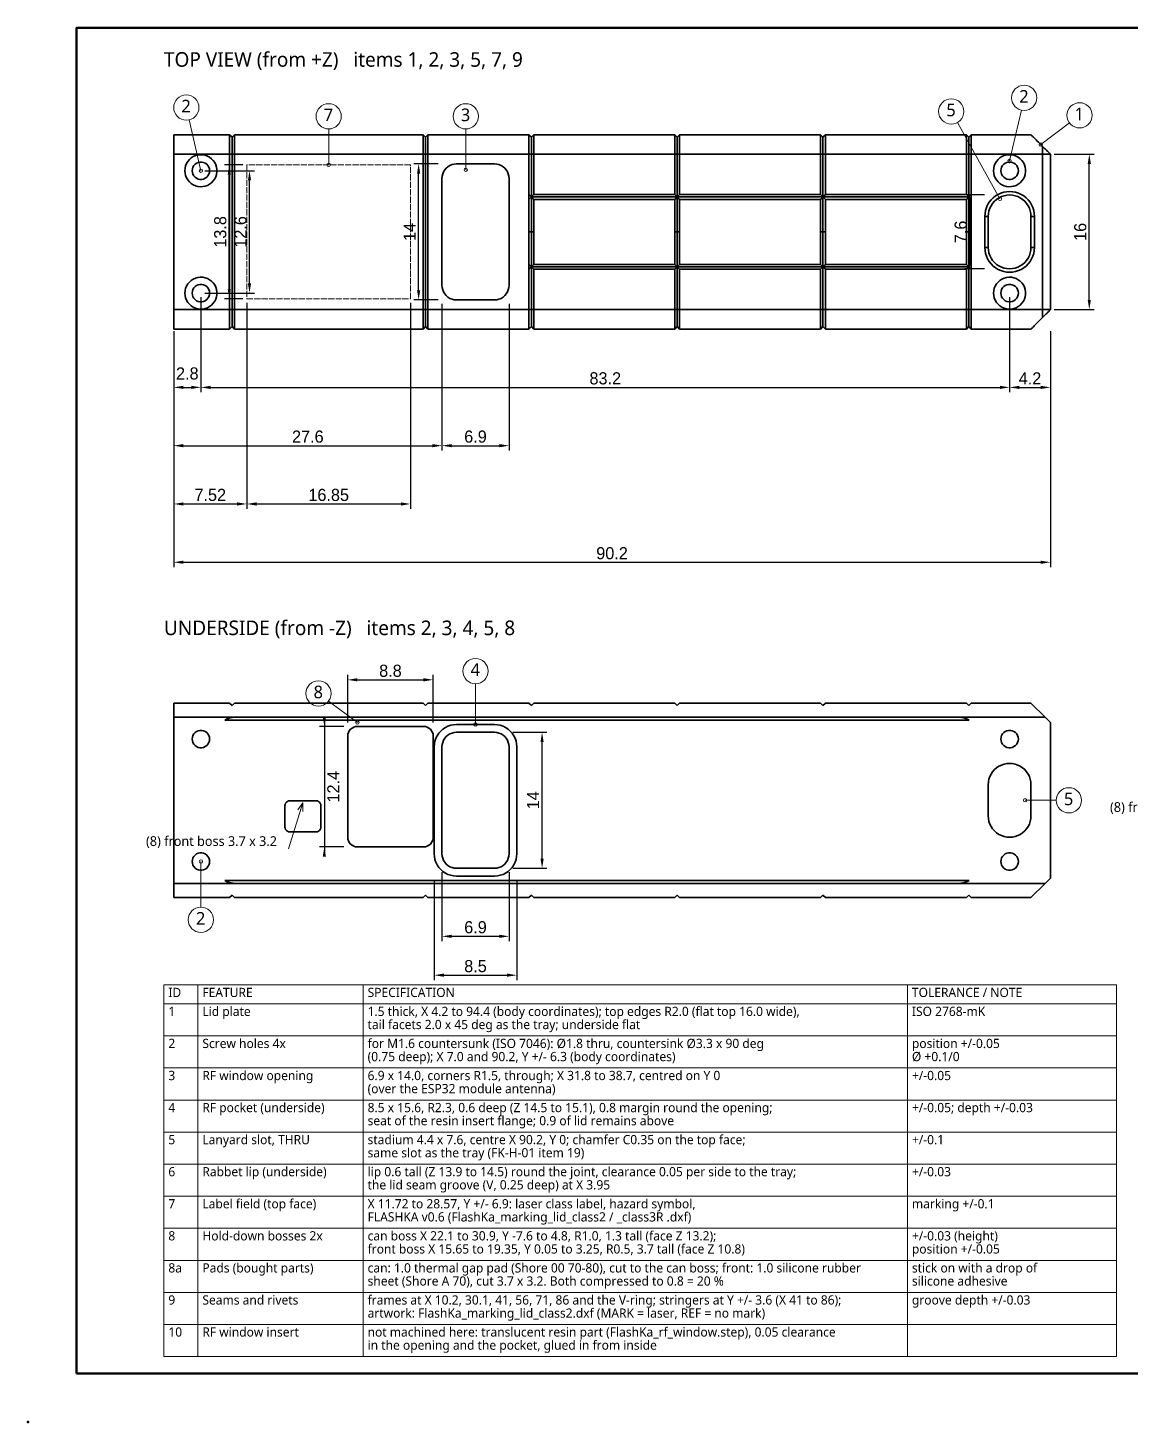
# Model space of a CAD drawing. Header units: millimetres. Extents: x 0 to 420, y 0 to 297.
# Drawn here: x 0 to 227, y 0 to 287 of the extents above; entities that cross this region are included whole.
import ezdxf

# ---------------------------------------------------------------- set-up
doc = ezdxf.new("R2010")
doc.units = ezdxf.units.MM
doc.linetypes.add('DASHED', pattern=[1.524, 1.27, -0.254])
for name, color, linetype, lineweight in [('BORDER', 7, 'Continuous', 50), ('DIM', 5, 'Continuous', 13), ('PHANTOM', 1, 'DASHED', 18), ('TABLE', 7, 'Continuous', 18), ('TEXT', 7, 'Continuous', 18), ('VISIBLE', 7, 'Continuous', 35)]:
    doc.layers.add(name, color=color, linetype=linetype, lineweight=lineweight)
doc.styles.add('OpenSans', font='OpenSans-Regular.ttf')
doc.dimstyles.new('FK', dxfattribs={"dimtxt": 2.5, "dimasz": 2, "dimexe": 1, "dimexo": 0.8, "dimgap": 0.6, "dimtad": 1, "dimdec": 3, "dimlfac": 0.5, "dimdsep": 46, "dimcen": 2.5, "dimclrd": 5, "dimclre": 5, "dimclrt": 7, "dimazin": 3, "dimtfac": 1, "dimtmove": 0, "dimatfit": 3})

msp = doc.modelspace()

# ---------------------------------------------------------------- linework, layer by layer
at = {"layer": 'BORDER'}
msp.add_lwpolyline([(10, 10), (410, 10), (410, 287), (10, 287)], close=True, dxfattribs=at)
msp.add_point((0, 0), dxfattribs=at)
at = {"layer": 'DIM'}
for p, q in [((202, 259.6), (204.4154, 270.0666)), ((35.6, 257.6), (33.1846, 268.0666)), ((200, 251.8), (191.2627, 267.5272)), ((208.4, 263), (214.32, 267.44)), ((61.89, 258.8), (61.89, 266.2)), ((90.1, 257.8), (90.1, 266.2)), ((92.1, 143.6), (92.1, 152)), ((67.8, 144), (61.88, 148.44)), ((56.6, 127.5), (53.6, 118)), ((56.6, 127.5), (55.5749, 126.0204)), ((56.6, 127.5), (56.5894, 125.7)), ((205.2, 128), (211.6, 128)), ((35.6, 115.4), (35.6, 106))]:
    msp.add_line(p, q, dxfattribs=at)
for centre, radius in [((32.6, 270.6), 2.6), ((205, 272.6), 2.6), ((61.89, 268.8), 2.6), ((90.1, 268.8), 2.6), ((190, 269.8), 2.6), ((216.4, 269), 2.6), ((208.4, 263), 0.35), ((61.89, 258.8), 0.35), ((202, 259.6), 0.35), ((35.6, 257.6), 0.35), ((90.1, 257.8), 0.35), ((200, 251.8), 0.35), ((92.1, 154.6), 2.6), ((59.8, 150), 2.6), ((67.8, 144), 0.35), ((92.1, 143.6), 0.35), ((214.2, 128), 2.6), ((205.2, 128), 0.35), ((35.6, 115.4), 0.35), ((35.6, 103.4), 2.6)]:
    msp.add_circle(centre, radius, dxfattribs=at)
at = {"layer": 'PHANTOM'}
msp.add_lwpolyline([(45.04, 231.2), (78.74, 231.2), (78.74, 258.8), (45.04, 258.8)], close=True, dxfattribs=at)
at = {"layer": 'TABLE'}
for p, q in [((28, 90), (224, 90)), ((28, 90), (28, 13.5)), ((35, 90), (35, 13.5)), ((69, 90), (69, 13.5)), ((181, 90), (181, 13.5)), ((224, 90), (224, 13.5)), ((28, 86.1), (224, 86.1)), ((28, 79.5), (224, 79.5)), ((28, 72.9), (224, 72.9)), ((28, 66.3), (224, 66.3)), ((28, 59.7), (224, 59.7)), ((28, 53.1), (224, 53.1)), ((28, 46.5), (224, 46.5)), ((28, 39.9), (224, 39.9)), ((28, 33.3), (224, 33.3)), ((28, 26.7), (224, 26.7)), ((28, 20.1), (224, 20.1)), ((28, 13.5), (224, 13.5))]:
    msp.add_line(p, q, dxfattribs=at)
at = {"layer": 'VISIBLE'}
for points in [[(30, 265), (30, 264.9748), (30, 264.8997), (30, 264.7755), (30, 264.6039), (30, 264.3869), (30, 264.1273), (30, 263.8284), (30, 263.494), (30, 263.1281), (30, 262.7355), (30, 262.3211), (30, 261.8901), (30, 261.4479), (30, 261)], [(30, 265), (41.5, 265)], [(41.5, 265), (41.5, 264.9748), (41.5, 264.8997), (41.5, 264.7755), (41.5, 264.6039), (41.5, 264.3869), (41.5, 264.1273), (41.5, 263.8284), (41.5, 263.494), (41.5, 263.1281), (41.5, 262.7355), (41.5, 262.3211), (41.5, 261.8901), (41.5, 261.4479), (41.5, 261)], [(41.5, 265), (42, 264.5)], [(42, 264.5), (42.5, 265)], [(42, 261), (42, 261.3919), (42, 261.7788), (42, 262.156), (42, 262.5186), (42, 262.8621), (42, 263.1822), (42, 263.4749), (42, 263.7364), (42, 263.9635), (42, 264.1534), (42, 264.3036), (42, 264.4122), (42, 264.478), (42, 264.5)], [(42.5, 265), (81.3, 265)], [(42.5, 265), (42.5, 264.9748), (42.5, 264.8997), (42.5, 264.7755), (42.5, 264.6039), (42.5, 264.3869), (42.5, 264.1273), (42.5, 263.8284), (42.5, 263.494), (42.5, 263.1281), (42.5, 262.7355), (42.5, 262.3211), (42.5, 261.8901), (42.5, 261.4479), (42.5, 261)], [(81.3, 265), (81.8, 264.5)], [(81.3, 265), (81.3, 264.9748), (81.3, 264.8997), (81.3, 264.7755), (81.3, 264.6039), (81.3, 264.3869), (81.3, 264.1273), (81.3, 263.8284), (81.3, 263.494), (81.3, 263.1281), (81.3, 262.7355), (81.3, 262.3211), (81.3, 261.8901), (81.3, 261.4479), (81.3, 261)], [(81.8, 264.5), (82.3, 265)], [(81.8, 261), (81.8, 261.3919), (81.8, 261.7788), (81.8, 262.156), (81.8, 262.5186), (81.8, 262.8621), (81.8, 263.1822), (81.8, 263.4749), (81.8, 263.7364), (81.8, 263.9635), (81.8, 264.1534), (81.8, 264.3036), (81.8, 264.4122), (81.8, 264.478), (81.8, 264.5)], [(82.3, 265), (103.1, 265)], [(82.3, 265), (82.3, 264.9748), (82.3, 264.8997), (82.3, 264.7755), (82.3, 264.6039), (82.3, 264.3869), (82.3, 264.1273), (82.3, 263.8284), (82.3, 263.494), (82.3, 263.1281), (82.3, 262.7355), (82.3, 262.3211), (82.3, 261.8901), (82.3, 261.4479), (82.3, 261)], [(103.1, 265), (103.6, 264.5)], [(103.1, 265), (103.1, 264.9748), (103.1, 264.8997), (103.1, 264.7755), (103.1, 264.6039), (103.1, 264.3869), (103.1, 264.1273), (103.1, 263.8284), (103.1, 263.494), (103.1, 263.1281), (103.1, 262.7355), (103.1, 262.3211), (103.1, 261.8901), (103.1, 261.4479), (103.1, 261)], [(103.6, 264.5), (104.1, 265)], [(103.6, 261), (103.6, 261.3919), (103.6, 261.7788), (103.6, 262.156), (103.6, 262.5186), (103.6, 262.8621), (103.6, 263.1822), (103.6, 263.4749), (103.6, 263.7364), (103.6, 263.9635), (103.6, 264.1534), (103.6, 264.3036), (103.6, 264.4122), (103.6, 264.478), (103.6, 264.5)], [(104.1, 265), (133.1, 265)], [(104.1, 265), (104.1, 264.9748), (104.1, 264.8997), (104.1, 264.7755), (104.1, 264.6039), (104.1, 264.3869), (104.1, 264.1273), (104.1, 263.8284), (104.1, 263.494), (104.1, 263.1281), (104.1, 262.7355), (104.1, 262.3211), (104.1, 261.8901), (104.1, 261.4479), (104.1, 261)], [(133.1, 265), (133.6, 264.5)], [(133.1, 265), (133.1, 264.9748), (133.1, 264.8997), (133.1, 264.7755), (133.1, 264.6039), (133.1, 264.3869), (133.1, 264.1273), (133.1, 263.8284), (133.1, 263.494), (133.1, 263.1281), (133.1, 262.7355), (133.1, 262.3211), (133.1, 261.8901), (133.1, 261.4479), (133.1, 261)], [(133.6, 264.5), (134.1, 265)], [(133.6, 261), (133.6, 261.3919), (133.6, 261.7788), (133.6, 262.156), (133.6, 262.5186), (133.6, 262.8621), (133.6, 263.1822), (133.6, 263.4749), (133.6, 263.7364), (133.6, 263.9635), (133.6, 264.1534), (133.6, 264.3036), (133.6, 264.4122), (133.6, 264.478), (133.6, 264.5)], [(134.1, 265), (163.1, 265)], [(134.1, 265), (134.1, 264.9748), (134.1, 264.8997), (134.1, 264.7755), (134.1, 264.6039), (134.1, 264.3869), (134.1, 264.1273), (134.1, 263.8284), (134.1, 263.494), (134.1, 263.1281), (134.1, 262.7355), (134.1, 262.3211), (134.1, 261.8901), (134.1, 261.4479), (134.1, 261)], [(163.1, 265), (163.6, 264.5)], [(163.1, 265), (163.1, 264.9748), (163.1, 264.8997), (163.1, 264.7755), (163.1, 264.6039), (163.1, 264.3869), (163.1, 264.1273), (163.1, 263.8284), (163.1, 263.494), (163.1, 263.1281), (163.1, 262.7355), (163.1, 262.3211), (163.1, 261.8901), (163.1, 261.4479), (163.1, 261)], [(163.6, 264.5), (164.1, 265)], [(163.6, 261), (163.6, 261.3919), (163.6, 261.7788), (163.6, 262.156), (163.6, 262.5186), (163.6, 262.8621), (163.6, 263.1822), (163.6, 263.4749), (163.6, 263.7364), (163.6, 263.9635), (163.6, 264.1534), (163.6, 264.3036), (163.6, 264.4122), (163.6, 264.478), (163.6, 264.5)], [(164.1, 265), (193.1, 265)], [(164.1, 265), (164.1, 264.9748), (164.1, 264.8997), (164.1, 264.7755), (164.1, 264.6039), (164.1, 264.3869), (164.1, 264.1273), (164.1, 263.8284), (164.1, 263.494), (164.1, 263.1281), (164.1, 262.7355), (164.1, 262.3211), (164.1, 261.8901), (164.1, 261.4479), (164.1, 261)], [(193.1, 265), (193.6, 264.5)], [(193.1, 265), (193.1, 264.9748), (193.1, 264.8997), (193.1, 264.7755), (193.1, 264.6039), (193.1, 264.3869), (193.1, 264.1273), (193.1, 263.8284), (193.1, 263.494), (193.1, 263.1281), (193.1, 262.7355), (193.1, 262.3211), (193.1, 261.8901), (193.1, 261.4479), (193.1, 261)], [(193.6, 264.5), (194.1, 265)], [(193.6, 261), (193.6, 261.3919), (193.6, 261.7788), (193.6, 262.156), (193.6, 262.5186), (193.6, 262.8621), (193.6, 263.1822), (193.6, 263.4749), (193.6, 263.7364), (193.6, 263.9635), (193.6, 264.1534), (193.6, 264.3036), (193.6, 264.4122), (193.6, 264.478), (193.6, 264.5)], [(194.1, 265), (206.4, 265)], [(194.1, 265), (194.1, 264.9748), (194.1, 264.8997), (194.1, 264.7755), (194.1, 264.6039), (194.1, 264.3869), (194.1, 264.1273), (194.1, 263.8284), (194.1, 263.494), (194.1, 263.1281), (194.1, 262.7355), (194.1, 262.3211), (194.1, 261.8901), (194.1, 261.4479), (194.1, 261)], [(208.8, 262.6), (208.5023, 262.8977), (208.2175, 263.1825), (207.9477, 263.4523), (207.6948, 263.7052), (207.4603, 263.9397), (207.246, 264.154), (207.0534, 264.3466), (206.8836, 264.5164), (206.738, 264.662), (206.6174, 264.7826), (206.5228, 264.8772), (206.4547, 264.9453), (206.4137, 264.9863), (206.4, 265)], [(208.8, 262.6), (208.9364, 262.4636), (209.0695, 262.3305), (209.1991, 262.2009), (209.3253, 262.0747), (209.4481, 261.9519), (209.5675, 261.8325), (209.6835, 261.7165), (209.7961, 261.6039), (209.9052, 261.4948), (210.011, 261.389), (210.1134, 261.2866), (210.2123, 261.1877), (210.3079, 261.0921), (210.4, 261)], [(208.8, 262.6), (208.8, 262.4916), (208.8, 262.3818), (208.8, 262.2709), (208.8, 262.1589), (208.8, 262.0459), (208.8, 261.932), (208.8, 261.8172), (208.8, 261.7018), (208.8, 261.5858), (208.8, 261.4692), (208.8, 261.3523), (208.8, 261.235), (208.8, 261.1176), (208.8, 261)], [(30, 261), (30, 229)], [(30, 261), (41.5, 261)], [(32.3, 257.6), (32.3387, 258.1037), (32.4538, 258.5957), (32.6427, 259.0643), (32.9008, 259.4986), (33.2223, 259.8883), (33.5995, 260.2245), (34.0235, 260.4991), (34.4845, 260.7058), (34.9717, 260.8396), (35.4736, 260.8976), (35.9785, 260.8782), (36.4744, 260.782), (36.9499, 260.6113), (37.3938, 260.3699), (37.7956, 260.0636), (38.1459, 259.6996), (38.4366, 259.2864), (38.6608, 258.8336), (38.8132, 258.3519), (38.8903, 257.8526), (38.8903, 257.3474), (38.8132, 256.8481), (38.6608, 256.3664), (38.4366, 255.9136), (38.1459, 255.5004), (37.7956, 255.1364), (37.3938, 254.8301), (36.9499, 254.5887), (36.4744, 254.418), (35.9785, 254.3218), (35.4736, 254.3024), (34.9717, 254.3604), (34.4845, 254.4942), (34.0235, 254.7009), (33.5995, 254.9755), (33.2223, 255.3117), (32.9008, 255.7014), (32.6427, 256.1357), (32.4538, 256.6043), (32.3387, 257.0963), (32.3, 257.6)], [(33.8, 257.6), (33.8393, 257.9742), (33.9556, 258.3321), (34.1438, 258.658), (34.3956, 258.9377), (34.7, 259.1588), (35.0438, 259.3119), (35.4118, 259.3901), (35.7882, 259.3901), (36.1562, 259.3119), (36.5, 259.1588), (36.8044, 258.9377), (37.0562, 258.658), (37.2444, 258.3321), (37.3607, 257.9742), (37.4, 257.6), (37.3607, 257.2258), (37.2444, 256.8679), (37.0562, 256.542), (36.8044, 256.2623), (36.5, 256.0412), (36.1562, 255.8881), (35.7882, 255.8099), (35.4118, 255.8099), (35.0438, 255.8881), (34.7, 256.0412), (34.3956, 256.2623), (34.1438, 256.542), (33.9556, 256.8679), (33.8393, 257.2258), (33.8, 257.6)], [(41.5, 261), (41.5, 245)], [(41.5, 261), (42, 261)], [(42, 245), (42, 261)], [(42, 261), (42.5, 261)], [(42.5, 245), (42.5, 261)], [(42.5, 261), (81.3, 261)], [(81.3, 261), (81.3, 245)], [(81.3, 261), (81.8, 261)], [(81.8, 245), (81.8, 261)], [(81.8, 261), (82.3, 261)], [(82.3, 245), (82.3, 261)], [(82.3, 261), (103.1, 261)], [(88.2, 259), (87.7307, 258.9631), (87.2729, 258.8532), (86.838, 258.673), (86.4366, 258.4271), (86.0787, 258.1213), (85.7729, 257.7634), (85.527, 257.362), (85.3468, 256.9271), (85.2369, 256.4693), (85.2, 256)], [(88.2, 259), (96, 259)], [(99, 256), (98.9631, 256.4693), (98.8532, 256.9271), (98.673, 257.362), (98.4271, 257.7634), (98.1213, 258.1213), (97.7634, 258.4271), (97.362, 258.673), (96.9271, 258.8532), (96.4693, 258.9631), (96, 259)], [(103.1, 261), (103.1, 252.7)], [(103.1, 261), (103.6, 261)], [(103.6, 252.2), (103.6, 261)], [(103.6, 261), (104.1, 261)], [(104.1, 252.7), (104.1, 261)], [(104.1, 261), (133.1, 261)], [(133.1, 261), (133.1, 252.7)], [(133.1, 261), (133.6, 261)], [(133.6, 252.2), (133.6, 261)], [(133.6, 261), (134.1, 261)], [(134.1, 252.7), (134.1, 261)], [(134.1, 261), (163.1, 261)], [(163.1, 261), (163.1, 252.7)], [(163.1, 261), (163.6, 261)], [(163.6, 252.2), (163.6, 261)], [(163.6, 261), (164.1, 261)], [(164.1, 252.7), (164.1, 261)], [(164.1, 261), (193.1, 261)], [(193.1, 261), (193.1, 252.7)], [(193.1, 261), (193.6, 261)], [(193.6, 252.2), (193.6, 261)], [(193.6, 261), (194.1, 261)], [(194.1, 252.7), (194.1, 261)], [(194.1, 261), (208.8, 261)], [(198.7, 257.6), (198.7387, 258.1037), (198.8538, 258.5957), (199.0427, 259.0643), (199.3008, 259.4986), (199.6223, 259.8883), (199.9995, 260.2245), (200.4235, 260.4991), (200.8845, 260.7058), (201.3717, 260.8396), (201.8736, 260.8976), (202.3785, 260.8782), (202.8744, 260.782), (203.3499, 260.6113), (203.7938, 260.3699), (204.1956, 260.0636), (204.5459, 259.6996), (204.8366, 259.2864), (205.0608, 258.8336), (205.2132, 258.3519), (205.2903, 257.8526), (205.2903, 257.3474), (205.2132, 256.8481), (205.0608, 256.3664), (204.8366, 255.9136), (204.5459, 255.5004), (204.1956, 255.1364), (203.7938, 254.8301), (203.3499, 254.5887), (202.8744, 254.418), (202.3785, 254.3218), (201.8736, 254.3024), (201.3717, 254.3604), (200.8845, 254.4942), (200.4235, 254.7009), (199.9995, 254.9755), (199.6223, 255.3117), (199.3008, 255.7014), (199.0427, 256.1357), (198.8538, 256.6043), (198.7387, 257.0963), (198.7, 257.6)], [(200.2, 257.6), (200.2393, 257.9742), (200.3556, 258.3321), (200.5438, 258.658), (200.7956, 258.9377), (201.1, 259.1588), (201.4438, 259.3119), (201.8118, 259.3901), (202.1882, 259.3901), (202.5562, 259.3119), (202.9, 259.1588), (203.2044, 258.9377), (203.4562, 258.658), (203.6444, 258.3321), (203.7607, 257.9742), (203.8, 257.6), (203.7607, 257.2258), (203.6444, 256.8679), (203.4562, 256.542), (203.2044, 256.2623), (202.9, 256.0412), (202.5562, 255.8881), (202.1882, 255.8099), (201.8118, 255.8099), (201.4438, 255.8881), (201.1, 256.0412), (200.7956, 256.2623), (200.5438, 256.542), (200.3556, 256.8679), (200.2393, 257.2258), (200.2, 257.6)], [(208.8, 261), (208.8, 229)], [(208.8, 261), (210.4, 261)], [(210.4, 261), (210.4, 229)], [(85.2, 256), (85.2, 234)], [(99, 256), (99, 234)], [(103.1, 252.7), (103.1, 251.7)], [(103.1, 252.7), (103.6, 252.2)], [(104.1, 252.7), (103.6, 252.2)], [(104.1, 252.7), (133.1, 252.7)], [(133.6, 252.2), (133.1, 252.7)], [(134.1, 252.7), (133.6, 252.2)], [(134.1, 252.7), (163.1, 252.7)], [(163.6, 252.2), (163.1, 252.7)], [(164.1, 252.7), (163.6, 252.2)], [(164.1, 252.7), (193.1, 252.7)], [(193.6, 252.2), (193.1, 252.7)], [(194.1, 252.7), (193.6, 252.2)], [(194.1, 252.7), (194.1, 251.7)], [(207.1, 248.2), (207.0628, 248.8147), (206.9518, 249.4205), (206.7686, 250.0085), (206.5158, 250.5701), (206.1972, 251.0971), (205.8174, 251.5819), (205.3819, 252.0174), (204.8971, 252.3972), (204.3701, 252.7158), (203.8085, 252.9686), (203.2205, 253.1518), (202.6147, 253.2628), (202, 253.3), (201.3853, 253.2628), (200.7795, 253.1518), (200.1915, 252.9686), (199.6299, 252.7158), (199.1029, 252.3972), (198.6181, 252.0174), (198.1826, 251.5819), (197.8028, 251.0971), (197.4842, 250.5701), (197.2314, 250.0085), (197.0482, 249.4205), (196.9372, 248.8147), (196.9, 248.2)], [(197.6, 248.2), (197.6376, 248.7743), (197.7499, 249.3388), (197.9349, 249.8838), (198.1895, 250.4), (198.5092, 250.8786), (198.8887, 251.3113), (199.3214, 251.6908), (199.8, 252.0105), (200.3162, 252.2651), (200.8612, 252.4501), (201.4257, 252.5624), (202, 252.6), (202.5743, 252.5624), (203.1388, 252.4501), (203.6838, 252.2651), (204.2, 252.0105), (204.6786, 251.6908), (205.1113, 251.3113), (205.4908, 250.8786), (205.8105, 250.4), (206.0651, 249.8838), (206.2501, 249.3388), (206.3624, 248.7743), (206.4, 248.2)], [(103.1, 251.7), (103.6, 252.2)], [(103.1, 251.7), (103.1, 245)], [(103.6, 245), (103.6, 252.2)], [(103.6, 252.2), (133.6, 252.2)], [(104.1, 251.7), (103.6, 252.2)], [(104.1, 245), (104.1, 251.7)], [(104.1, 251.7), (133.1, 251.7)], [(133.6, 252.2), (133.1, 251.7)], [(133.1, 251.7), (133.1, 245)], [(133.6, 252.2), (163.6, 252.2)], [(134.1, 251.7), (133.6, 252.2)], [(133.6, 245), (133.6, 252.2)], [(134.1, 251.7), (163.1, 251.7)], [(134.1, 245), (134.1, 251.7)], [(163.6, 252.2), (163.1, 251.7)], [(163.1, 251.7), (163.1, 245)], [(163.6, 252.2), (193.6, 252.2)], [(164.1, 251.7), (163.6, 252.2)], [(163.6, 245), (163.6, 252.2)], [(164.1, 251.7), (193.1, 251.7)], [(164.1, 245), (164.1, 251.7)], [(193.6, 252.2), (193.1, 251.7)], [(193.1, 251.7), (193.1, 245)], [(194.1, 251.7), (193.6, 252.2)], [(193.6, 245), (193.6, 252.2)], [(194.1, 245), (194.1, 251.7)], [(196.9, 248.2), (196.9, 241.8)], [(197.6, 248.2), (196.9, 248.2)], [(197.6, 241.8), (197.6, 248.2)], [(206.4, 248.2), (206.4, 241.8)], [(206.4, 248.2), (207.1, 248.2)], [(207.1, 241.8), (207.1, 248.2)], [(41.5, 245), (41.5, 229)], [(42, 229), (42, 245)], [(42.5, 229), (42.5, 245)], [(81.3, 245), (81.3, 229)], [(81.8, 229), (81.8, 245)], [(82.3, 229), (82.3, 245)], [(103.1, 245), (103.1, 238.3)], [(103.1, 245), (103.6, 245)], [(103.6, 237.8), (103.6, 245)], [(103.6, 245), (104.1, 245)], [(104.1, 238.3), (104.1, 245)], [(133.1, 245), (133.1, 238.3)], [(133.1, 245), (133.6, 245)], [(133.6, 237.8), (133.6, 245)], [(133.6, 245), (134.1, 245)], [(134.1, 238.3), (134.1, 245)], [(163.1, 245), (163.1, 238.3)], [(163.1, 245), (163.6, 245)], [(163.6, 237.8), (163.6, 245)], [(163.6, 245), (164.1, 245)], [(164.1, 238.3), (164.1, 245)], [(193.1, 245), (193.6, 245)], [(193.1, 245), (193.1, 238.3)], [(193.6, 245), (194.1, 245)], [(193.6, 237.8), (193.6, 245)], [(194.1, 238.3), (194.1, 245)], [(196.9, 241.8), (196.9372, 241.1853), (197.0482, 240.5795), (197.2314, 239.9915), (197.4842, 239.4299), (197.8028, 238.9029), (198.1826, 238.4181), (198.6181, 237.9826), (199.1029, 237.6028), (199.6299, 237.2842), (200.1915, 237.0314), (200.7795, 236.8482), (201.3853, 236.7372), (202, 236.7), (202.6147, 236.7372), (203.2205, 236.8482), (203.8085, 237.0314), (204.3701, 237.2842), (204.8971, 237.6028), (205.3819, 237.9826), (205.8174, 238.4181), (206.1972, 238.9029), (206.5158, 239.4299), (206.7686, 239.9915), (206.9518, 240.5795), (207.0628, 241.1853), (207.1, 241.8)], [(197.6, 241.8), (196.9, 241.8)], [(206.4, 241.8), (206.3624, 241.2257), (206.2501, 240.6612), (206.0651, 240.1162), (205.8105, 239.6), (205.4908, 239.1214), (205.1113, 238.6887), (204.6786, 238.3092), (204.2, 237.9895), (203.6838, 237.7349), (203.1388, 237.5499), (202.5743, 237.4376), (202, 237.4), (201.4257, 237.4376), (200.8612, 237.5499), (200.3162, 237.7349), (199.8, 237.9895), (199.3214, 238.3092), (198.8887, 238.6887), (198.5092, 239.1214), (198.1895, 239.6), (197.9349, 240.1162), (197.7499, 240.6612), (197.6376, 241.2257), (197.6, 241.8)], [(206.4, 241.8), (207.1, 241.8)], [(103.1, 238.3), (103.1, 237.3)], [(103.1, 238.3), (103.6, 237.8)], [(104.1, 238.3), (103.6, 237.8)], [(104.1, 238.3), (133.1, 238.3)], [(133.6, 237.8), (133.1, 238.3)], [(134.1, 238.3), (133.6, 237.8)], [(134.1, 238.3), (163.1, 238.3)], [(163.6, 237.8), (163.1, 238.3)], [(164.1, 238.3), (163.6, 237.8)], [(164.1, 238.3), (193.1, 238.3)], [(193.6, 237.8), (193.1, 238.3)], [(194.1, 238.3), (193.6, 237.8)], [(194.1, 238.3), (194.1, 237.3)], [(32.3, 232.4), (32.3387, 232.9037), (32.4538, 233.3957), (32.6427, 233.8643), (32.9008, 234.2986), (33.2223, 234.6883), (33.5995, 235.0245), (34.0235, 235.2991), (34.4845, 235.5058), (34.9717, 235.6396), (35.4736, 235.6976), (35.9785, 235.6782), (36.4744, 235.582), (36.9499, 235.4113), (37.3938, 235.1699), (37.7956, 234.8636), (38.1459, 234.4996), (38.4366, 234.0864), (38.6608, 233.6336), (38.8132, 233.1519), (38.8903, 232.6526), (38.8903, 232.1474), (38.8132, 231.6481), (38.6608, 231.1664), (38.4366, 230.7136), (38.1459, 230.3004), (37.7956, 229.9364), (37.3938, 229.6301), (36.9499, 229.3887), (36.4744, 229.218), (35.9785, 229.1218), (35.4736, 229.1024), (34.9717, 229.1604), (34.4845, 229.2942), (34.0235, 229.5009), (33.5995, 229.7755), (33.2223, 230.1117), (32.9008, 230.5014), (32.6427, 230.9357), (32.4538, 231.4043), (32.3387, 231.8963), (32.3, 232.4)], [(103.1, 237.3), (103.6, 237.8)], [(103.1, 237.3), (103.1, 229)], [(103.6, 229), (103.6, 237.8)], [(104.1, 237.3), (103.6, 237.8)], [(103.6, 237.8), (133.6, 237.8)], [(104.1, 237.3), (133.1, 237.3)], [(104.1, 229), (104.1, 237.3)], [(133.6, 237.8), (133.1, 237.3)], [(133.1, 237.3), (133.1, 229)], [(133.6, 229), (133.6, 237.8)], [(134.1, 237.3), (133.6, 237.8)], [(133.6, 237.8), (163.6, 237.8)], [(134.1, 237.3), (163.1, 237.3)], [(134.1, 229), (134.1, 237.3)], [(163.6, 237.8), (163.1, 237.3)], [(163.1, 237.3), (163.1, 229)], [(163.6, 229), (163.6, 237.8)], [(164.1, 237.3), (163.6, 237.8)], [(163.6, 237.8), (193.6, 237.8)], [(164.1, 237.3), (193.1, 237.3)], [(164.1, 229), (164.1, 237.3)], [(193.6, 237.8), (193.1, 237.3)], [(193.1, 237.3), (193.1, 229)], [(193.6, 229), (193.6, 237.8)], [(194.1, 237.3), (193.6, 237.8)], [(194.1, 229), (194.1, 237.3)], [(198.7, 232.4), (198.7387, 232.9037), (198.8538, 233.3957), (199.0427, 233.8643), (199.3008, 234.2986), (199.6223, 234.6883), (199.9995, 235.0245), (200.4235, 235.2991), (200.8845, 235.5058), (201.3717, 235.6396), (201.8736, 235.6976), (202.3785, 235.6782), (202.8744, 235.582), (203.3499, 235.4113), (203.7938, 235.1699), (204.1956, 234.8636), (204.5459, 234.4996), (204.8366, 234.0864), (205.0608, 233.6336), (205.2132, 233.1519), (205.2903, 232.6526), (205.2903, 232.1474), (205.2132, 231.6481), (205.0608, 231.1664), (204.8366, 230.7136), (204.5459, 230.3004), (204.1956, 229.9364), (203.7938, 229.6301), (203.3499, 229.3887), (202.8744, 229.218), (202.3785, 229.1218), (201.8736, 229.1024), (201.3717, 229.1604), (200.8845, 229.2942), (200.4235, 229.5009), (199.9995, 229.7755), (199.6223, 230.1117), (199.3008, 230.5014), (199.0427, 230.9357), (198.8538, 231.4043), (198.7387, 231.8963), (198.7, 232.4)], [(33.8, 232.4), (33.8393, 232.7742), (33.9556, 233.1321), (34.1438, 233.458), (34.3956, 233.7377), (34.7, 233.9588), (35.0438, 234.1119), (35.4118, 234.1901), (35.7882, 234.1901), (36.1562, 234.1119), (36.5, 233.9588), (36.8044, 233.7377), (37.0562, 233.458), (37.2444, 233.1321), (37.3607, 232.7742), (37.4, 232.4), (37.3607, 232.0258), (37.2444, 231.6679), (37.0562, 231.342), (36.8044, 231.0623), (36.5, 230.8412), (36.1562, 230.6881), (35.7882, 230.6099), (35.4118, 230.6099), (35.0438, 230.6881), (34.7, 230.8412), (34.3956, 231.0623), (34.1438, 231.342), (33.9556, 231.6679), (33.8393, 232.0258), (33.8, 232.4)], [(85.2, 234), (85.2369, 233.5307), (85.3468, 233.0729), (85.527, 232.638), (85.7729, 232.2366), (86.0787, 231.8787), (86.4366, 231.5729), (86.838, 231.327), (87.2729, 231.1468), (87.7307, 231.0369), (88.2, 231)], [(96, 231), (96.4693, 231.0369), (96.9271, 231.1468), (97.362, 231.327), (97.7634, 231.5729), (98.1213, 231.8787), (98.4271, 232.2366), (98.673, 232.638), (98.8532, 233.0729), (98.9631, 233.5307), (99, 234)], [(200.2, 232.4), (200.2393, 232.7742), (200.3556, 233.1321), (200.5438, 233.458), (200.7956, 233.7377), (201.1, 233.9588), (201.4438, 234.1119), (201.8118, 234.1901), (202.1882, 234.1901), (202.5562, 234.1119), (202.9, 233.9588), (203.2044, 233.7377), (203.4562, 233.458), (203.6444, 233.1321), (203.7607, 232.7742), (203.8, 232.4), (203.7607, 232.0258), (203.6444, 231.6679), (203.4562, 231.342), (203.2044, 231.0623), (202.9, 230.8412), (202.5562, 230.6881), (202.1882, 230.6099), (201.8118, 230.6099), (201.4438, 230.6881), (201.1, 230.8412), (200.7956, 231.0623), (200.5438, 231.342), (200.3556, 231.6679), (200.2393, 232.0258), (200.2, 232.4)], [(88.2, 231), (96, 231)], [(30, 229), (30, 228.5521), (30, 228.1099), (30, 227.6789), (30, 227.2645), (30, 226.8719), (30, 226.506), (30, 226.1716), (30, 225.8727), (30, 225.6131), (30, 225.3961), (30, 225.2245), (30, 225.1003), (30, 225.0252), (30, 225)], [(30, 229), (41.5, 229)], [(41.5, 229), (41.5, 228.5521), (41.5, 228.1099), (41.5, 227.6789), (41.5, 227.2645), (41.5, 226.8719), (41.5, 226.506), (41.5, 226.1716), (41.5, 225.8727), (41.5, 225.6131), (41.5, 225.3961), (41.5, 225.2245), (41.5, 225.1003), (41.5, 225.0252), (41.5, 225)], [(41.5, 229), (42, 229)], [(42, 225.5), (42, 225.522), (42, 225.5878), (42, 225.6964), (42, 225.8466), (42, 226.0365), (42, 226.2636), (42, 226.5251), (42, 226.8178), (42, 227.1379), (42, 227.4814), (42, 227.844), (42, 228.2212), (42, 228.6081), (42, 229)], [(42, 229), (42.5, 229)], [(42.5, 229), (42.5, 228.5521), (42.5, 228.1099), (42.5, 227.6789), (42.5, 227.2645), (42.5, 226.8719), (42.5, 226.506), (42.5, 226.1716), (42.5, 225.8727), (42.5, 225.6131), (42.5, 225.3961), (42.5, 225.2245), (42.5, 225.1003), (42.5, 225.0252), (42.5, 225)], [(42.5, 229), (81.3, 229)], [(81.3, 229), (81.3, 228.5521), (81.3, 228.1099), (81.3, 227.6789), (81.3, 227.2645), (81.3, 226.8719), (81.3, 226.506), (81.3, 226.1716), (81.3, 225.8727), (81.3, 225.6131), (81.3, 225.3961), (81.3, 225.2245), (81.3, 225.1003), (81.3, 225.0252), (81.3, 225)], [(81.3, 229), (81.8, 229)], [(81.8, 225.5), (81.8, 225.522), (81.8, 225.5878), (81.8, 225.6964), (81.8, 225.8466), (81.8, 226.0365), (81.8, 226.2636), (81.8, 226.5251), (81.8, 226.8178), (81.8, 227.1379), (81.8, 227.4814), (81.8, 227.844), (81.8, 228.2212), (81.8, 228.6081), (81.8, 229)], [(81.8, 229), (82.3, 229)], [(82.3, 229), (82.3, 228.5521), (82.3, 228.1099), (82.3, 227.6789), (82.3, 227.2645), (82.3, 226.8719), (82.3, 226.506), (82.3, 226.1716), (82.3, 225.8727), (82.3, 225.6131), (82.3, 225.3961), (82.3, 225.2245), (82.3, 225.1003), (82.3, 225.0252), (82.3, 225)], [(82.3, 229), (103.1, 229)], [(103.1, 229), (103.1, 228.5521), (103.1, 228.1099), (103.1, 227.6789), (103.1, 227.2645), (103.1, 226.8719), (103.1, 226.506), (103.1, 226.1716), (103.1, 225.8727), (103.1, 225.6131), (103.1, 225.3961), (103.1, 225.2245), (103.1, 225.1003), (103.1, 225.0252), (103.1, 225)], [(103.1, 229), (103.6, 229)], [(103.6, 225.5), (103.6, 225.522), (103.6, 225.5878), (103.6, 225.6964), (103.6, 225.8466), (103.6, 226.0365), (103.6, 226.2636), (103.6, 226.5251), (103.6, 226.8178), (103.6, 227.1379), (103.6, 227.4814), (103.6, 227.844), (103.6, 228.2212), (103.6, 228.6081), (103.6, 229)], [(103.6, 229), (104.1, 229)], [(104.1, 229), (104.1, 228.5521), (104.1, 228.1099), (104.1, 227.6789), (104.1, 227.2645), (104.1, 226.8719), (104.1, 226.506), (104.1, 226.1716), (104.1, 225.8727), (104.1, 225.6131), (104.1, 225.3961), (104.1, 225.2245), (104.1, 225.1003), (104.1, 225.0252), (104.1, 225)], [(104.1, 229), (133.1, 229)], [(133.1, 229), (133.1, 228.5521), (133.1, 228.1099), (133.1, 227.6789), (133.1, 227.2645), (133.1, 226.8719), (133.1, 226.506), (133.1, 226.1716), (133.1, 225.8727), (133.1, 225.6131), (133.1, 225.3961), (133.1, 225.2245), (133.1, 225.1003), (133.1, 225.0252), (133.1, 225)], [(133.1, 229), (133.6, 229)], [(133.6, 225.5), (133.6, 225.522), (133.6, 225.5878), (133.6, 225.6964), (133.6, 225.8466), (133.6, 226.0365), (133.6, 226.2636), (133.6, 226.5251), (133.6, 226.8178), (133.6, 227.1379), (133.6, 227.4814), (133.6, 227.844), (133.6, 228.2212), (133.6, 228.6081), (133.6, 229)], [(133.6, 229), (134.1, 229)], [(134.1, 229), (134.1, 228.5521), (134.1, 228.1099), (134.1, 227.6789), (134.1, 227.2645), (134.1, 226.8719), (134.1, 226.506), (134.1, 226.1716), (134.1, 225.8727), (134.1, 225.6131), (134.1, 225.3961), (134.1, 225.2245), (134.1, 225.1003), (134.1, 225.0252), (134.1, 225)], [(134.1, 229), (163.1, 229)], [(163.1, 229), (163.1, 228.5521), (163.1, 228.1099), (163.1, 227.6789), (163.1, 227.2645), (163.1, 226.8719), (163.1, 226.506), (163.1, 226.1716), (163.1, 225.8727), (163.1, 225.6131), (163.1, 225.3961), (163.1, 225.2245), (163.1, 225.1003), (163.1, 225.0252), (163.1, 225)], [(163.1, 229), (163.6, 229)], [(163.6, 225.5), (163.6, 225.522), (163.6, 225.5878), (163.6, 225.6964), (163.6, 225.8466), (163.6, 226.0365), (163.6, 226.2636), (163.6, 226.5251), (163.6, 226.8178), (163.6, 227.1379), (163.6, 227.4814), (163.6, 227.844), (163.6, 228.2212), (163.6, 228.6081), (163.6, 229)], [(163.6, 229), (164.1, 229)], [(164.1, 229), (164.1, 228.5521), (164.1, 228.1099), (164.1, 227.6789), (164.1, 227.2645), (164.1, 226.8719), (164.1, 226.506), (164.1, 226.1716), (164.1, 225.8727), (164.1, 225.6131), (164.1, 225.3961), (164.1, 225.2245), (164.1, 225.1003), (164.1, 225.0252), (164.1, 225)], [(164.1, 229), (193.1, 229)], [(193.1, 229), (193.1, 228.5521), (193.1, 228.1099), (193.1, 227.6789), (193.1, 227.2645), (193.1, 226.8719), (193.1, 226.506), (193.1, 226.1716), (193.1, 225.8727), (193.1, 225.6131), (193.1, 225.3961), (193.1, 225.2245), (193.1, 225.1003), (193.1, 225.0252), (193.1, 225)], [(193.1, 229), (193.6, 229)], [(193.6, 225.5), (193.6, 225.522), (193.6, 225.5878), (193.6, 225.6964), (193.6, 225.8466), (193.6, 226.0365), (193.6, 226.2636), (193.6, 226.5251), (193.6, 226.8178), (193.6, 227.1379), (193.6, 227.4814), (193.6, 227.844), (193.6, 228.2212), (193.6, 228.6081), (193.6, 229)], [(193.6, 229), (194.1, 229)], [(194.1, 229), (194.1, 228.5521), (194.1, 228.1099), (194.1, 227.6789), (194.1, 227.2645), (194.1, 226.8719), (194.1, 226.506), (194.1, 226.1716), (194.1, 225.8727), (194.1, 225.6131), (194.1, 225.3961), (194.1, 225.2245), (194.1, 225.1003), (194.1, 225.0252), (194.1, 225)], [(194.1, 229), (208.8, 229)], [(208.8, 227.4), (208.5023, 227.1023), (208.2175, 226.8175), (207.9477, 226.5477), (207.6948, 226.2948), (207.4603, 226.0603), (207.246, 225.846), (207.0534, 225.6534), (206.8836, 225.4836), (206.738, 225.338), (206.6174, 225.2174), (206.5228, 225.1228), (206.4547, 225.0547), (206.4137, 225.0137), (206.4, 225)], [(208.8, 227.4), (208.9364, 227.5364), (209.0695, 227.6695), (209.1991, 227.7991), (209.3253, 227.9253), (209.4481, 228.0481), (209.5675, 228.1675), (209.6835, 228.2835), (209.7961, 228.3961), (209.9052, 228.5052), (210.011, 228.611), (210.1134, 228.7134), (210.2123, 228.8123), (210.3079, 228.9079), (210.4, 229)], [(208.8, 229), (208.8, 228.8824), (208.8, 228.765), (208.8, 228.6477), (208.8, 228.5308), (208.8, 228.4142), (208.8, 228.2982), (208.8, 228.1828), (208.8, 228.068), (208.8, 227.9541), (208.8, 227.8411), (208.8, 227.7291), (208.8, 227.6182), (208.8, 227.5084), (208.8, 227.4)], [(208.8, 229), (210.4, 229)], [(30, 225), (41.5, 225)], [(41.5, 225), (42, 225.5)], [(42, 225.5), (42.5, 225)], [(42.5, 225), (81.3, 225)], [(81.3, 225), (81.8, 225.5)], [(81.8, 225.5), (82.3, 225)], [(82.3, 225), (103.1, 225)], [(103.1, 225), (103.6, 225.5)], [(103.6, 225.5), (104.1, 225)], [(104.1, 225), (133.1, 225)], [(133.1, 225), (133.6, 225.5)], [(133.6, 225.5), (134.1, 225)], [(134.1, 225), (163.1, 225)], [(163.1, 225), (163.6, 225.5)], [(163.6, 225.5), (164.1, 225)], [(164.1, 225), (193.1, 225)], [(193.1, 225), (193.6, 225.5)], [(193.6, 225.5), (194.1, 225)], [(194.1, 225), (206.4, 225)], [(30, 148), (41.5, 148)], [(30, 148), (30, 145.1)], [(41.5, 148), (42, 147.5)], [(42, 147.5), (42.5, 148)], [(42.5, 148), (81.3, 148)], [(81.3, 148), (81.8, 147.5)], [(81.8, 147.5), (82.3, 148)], [(82.3, 148), (103.1, 148)], [(103.1, 148), (103.6, 147.5)], [(103.6, 147.5), (104.1, 148)], [(104.1, 148), (133.1, 148)], [(133.1, 148), (133.6, 147.5)], [(133.6, 147.5), (134.1, 148)], [(134.1, 148), (163.1, 148)], [(163.1, 148), (163.6, 147.5)], [(163.6, 147.5), (164.1, 148)], [(164.1, 148), (193.1, 148)], [(193.1, 148), (193.6, 147.5)], [(193.6, 147.5), (194.1, 148)], [(194.1, 148), (206.4, 148)], [(206.4, 148), (209.3, 145.1)], [(30, 145.1), (30, 110.9)], [(30, 145.1), (209.3, 145.1)], [(42.3145, 145.1), (42.1809, 145.0846), (42.0478, 145.0648), (41.9155, 145.0407), (41.784, 145.0123), (41.6535, 144.9796), (41.5241, 144.9426), (41.396, 144.9015), (41.2694, 144.8562), (41.1443, 144.8068), (41.0208, 144.7533), (40.8992, 144.6958), (40.7795, 144.6344), (40.6619, 144.5691), (40.5464, 144.5)], [(40.5464, 144.5), (193.6536, 144.5)], [(83.6, 139), (83.6394, 139.6004), (83.7567, 140.1906), (83.9502, 140.7603), (84.2163, 141.3), (84.5506, 141.8003), (84.9473, 142.2527), (85.3997, 142.6494), (85.9, 142.9837), (86.4397, 143.2498), (87.0094, 143.4433), (87.5996, 143.5606), (88.2, 143.6)], [(96, 143.6), (88.2, 143.6)], [(96, 143.6), (96.6004, 143.5606), (97.1906, 143.4433), (97.7603, 143.2498), (98.3, 142.9837), (98.8003, 142.6494), (99.2527, 142.2527), (99.6494, 141.8003), (99.9837, 141.3), (100.2498, 140.7603), (100.4433, 140.1906), (100.5606, 139.6004), (100.6, 139)], [(193.6536, 144.5), (193.5381, 144.5691), (193.4205, 144.6344), (193.3008, 144.6958), (193.1792, 144.7533), (193.0557, 144.8068), (192.9306, 144.8562), (192.804, 144.9015), (192.6759, 144.9426), (192.5465, 144.9796), (192.416, 145.0123), (192.2845, 145.0407), (192.1522, 145.0648), (192.0191, 145.0846), (191.8855, 145.1)], [(209.3, 145.1), (210.4, 144)], [(210.4, 112), (210.4, 144)], [(33.8, 140.6), (33.8393, 140.2258), (33.9556, 139.8679), (34.1438, 139.542), (34.3956, 139.2623), (34.7, 139.0412), (35.0438, 138.8881), (35.4118, 138.8099), (35.7882, 138.8099), (36.1562, 138.8881), (36.5, 139.0412), (36.8044, 139.2623), (37.0562, 139.542), (37.2444, 139.8679), (37.3607, 140.2258), (37.4, 140.6), (37.3607, 140.9742), (37.2444, 141.3321), (37.0562, 141.658), (36.8044, 141.9377), (36.5, 142.1588), (36.1562, 142.3119), (35.7882, 142.3901), (35.4118, 142.3901), (35.0438, 142.3119), (34.7, 142.1588), (34.3956, 141.9377), (34.1438, 141.658), (33.9556, 141.3321), (33.8393, 140.9742), (33.8, 140.6)], [(65.8, 141.2), (65.8384, 141.5902), (65.9522, 141.9654), (66.1371, 142.3111), (66.3858, 142.6142), (66.6889, 142.8629), (67.0346, 143.0478), (67.4098, 143.1616), (67.8, 143.2)], [(65.8, 141.2), (65.8, 120.4)], [(67.8, 143.2), (81.4, 143.2)], [(83.4, 141.2), (83.3616, 141.5902), (83.2478, 141.9654), (83.0629, 142.3111), (82.8142, 142.6142), (82.5111, 142.8629), (82.1654, 143.0478), (81.7902, 143.1616), (81.4, 143.2)], [(83.4, 141.2), (83.4, 120.4)], [(85.2, 139), (85.2369, 139.4693), (85.3468, 139.9271), (85.527, 140.362), (85.7729, 140.7634), (86.0787, 141.1213), (86.4366, 141.4271), (86.838, 141.673), (87.2729, 141.8532), (87.7307, 141.9631), (88.2, 142)], [(88.2, 142), (96, 142)], [(96, 142), (96.4693, 141.9631), (96.9271, 141.8532), (97.362, 141.673), (97.7634, 141.4271), (98.1213, 141.1213), (98.4271, 140.7634), (98.673, 140.362), (98.8532, 139.9271), (98.9631, 139.4693), (99, 139)], [(200.2, 140.6), (200.2393, 140.2258), (200.3556, 139.8679), (200.5438, 139.542), (200.7956, 139.2623), (201.1, 139.0412), (201.4438, 138.8881), (201.8118, 138.8099), (202.1882, 138.8099), (202.5562, 138.8881), (202.9, 139.0412), (203.2044, 139.2623), (203.4562, 139.542), (203.6444, 139.8679), (203.7607, 140.2258), (203.8, 140.6), (203.7607, 140.9742), (203.6444, 141.3321), (203.4562, 141.658), (203.2044, 141.9377), (202.9, 142.1588), (202.5562, 142.3119), (202.1882, 142.3901), (201.8118, 142.3901), (201.4438, 142.3119), (201.1, 142.1588), (200.7956, 141.9377), (200.5438, 141.658), (200.3556, 141.3321), (200.2393, 140.9742), (200.2, 140.6)], [(83.6, 139), (83.6, 117)], [(85.2, 117), (85.2, 139)], [(99, 117), (99, 139)], [(100.6, 139), (100.6, 117)], [(206.4, 131.2), (206.3624, 131.7743), (206.2501, 132.3388), (206.0651, 132.8838), (205.8105, 133.4), (205.4908, 133.8786), (205.1113, 134.3113), (204.6786, 134.6908), (204.2, 135.0105), (203.6838, 135.2651), (203.1388, 135.4501), (202.5743, 135.5624), (202, 135.6), (201.4257, 135.5624), (200.8612, 135.4501), (200.3162, 135.2651), (199.8, 135.0105), (199.3214, 134.6908), (198.8887, 134.3113), (198.5092, 133.8786), (198.1895, 133.4), (197.9349, 132.8838), (197.7499, 132.3388), (197.6376, 131.7743), (197.6, 131.2)], [(197.6, 124.8), (197.6, 131.2)], [(206.4, 131.2), (206.4, 124.8)], [(52.9, 126.9), (52.9341, 127.1588), (53.034, 127.4), (53.1929, 127.6071), (53.4, 127.766), (53.6412, 127.8659), (53.9, 127.9)], [(52.9, 126.9), (52.9, 122.5)], [(53.9, 127.9), (59.3, 127.9)], [(60.3, 126.9), (60.2659, 127.1588), (60.166, 127.4), (60.0071, 127.6071), (59.8, 127.766), (59.5588, 127.8659), (59.3, 127.9)], [(60.3, 126.9), (60.3, 122.5)], [(197.6, 124.8), (197.6376, 124.2257), (197.7499, 123.6612), (197.9349, 123.1162), (198.1895, 122.6), (198.5092, 122.1214), (198.8887, 121.6887), (199.3214, 121.3092), (199.8, 120.9895), (200.3162, 120.7349), (200.8612, 120.5499), (201.4257, 120.4376), (202, 120.4), (202.5743, 120.4376), (203.1388, 120.5499), (203.6838, 120.7349), (204.2, 120.9895), (204.6786, 121.3092), (205.1113, 121.6887), (205.4908, 122.1214), (205.8105, 122.6), (206.0651, 123.1162), (206.2501, 123.6612), (206.3624, 124.2257), (206.4, 124.8)], [(52.9, 122.5), (52.9341, 122.2412), (53.034, 122), (53.1929, 121.7929), (53.4, 121.634), (53.6412, 121.5341), (53.9, 121.5)], [(53.9, 121.5), (59.3, 121.5)], [(60.3, 122.5), (60.2659, 122.2412), (60.166, 122), (60.0071, 121.7929), (59.8, 121.634), (59.5588, 121.5341), (59.3, 121.5)], [(65.8, 120.4), (65.8384, 120.0098), (65.9522, 119.6346), (66.1371, 119.2889), (66.3858, 118.9858), (66.6889, 118.7371), (67.0346, 118.5522), (67.4098, 118.4384), (67.8, 118.4)], [(67.8, 118.4), (81.4, 118.4)], [(83.4, 120.4), (83.3616, 120.0098), (83.2478, 119.6346), (83.0629, 119.2889), (82.8142, 118.9858), (82.5111, 118.7371), (82.1654, 118.5522), (81.7902, 118.4384), (81.4, 118.4)], [(33.8, 115.4), (33.8393, 115.0258), (33.9556, 114.6679), (34.1438, 114.342), (34.3956, 114.0623), (34.7, 113.8412), (35.0438, 113.6881), (35.4118, 113.6099), (35.7882, 113.6099), (36.1562, 113.6881), (36.5, 113.8412), (36.8044, 114.0623), (37.0562, 114.342), (37.2444, 114.6679), (37.3607, 115.0258), (37.4, 115.4), (37.3607, 115.7742), (37.2444, 116.1321), (37.0562, 116.458), (36.8044, 116.7377), (36.5, 116.9588), (36.1562, 117.1119), (35.7882, 117.1901), (35.4118, 117.1901), (35.0438, 117.1119), (34.7, 116.9588), (34.3956, 116.7377), (34.1438, 116.458), (33.9556, 116.1321), (33.8393, 115.7742), (33.8, 115.4)], [(88.2, 112.4), (87.5996, 112.4394), (87.0094, 112.5567), (86.4397, 112.7502), (85.9, 113.0163), (85.3997, 113.3506), (84.9473, 113.7473), (84.5506, 114.1997), (84.2163, 114.7), (83.9502, 115.2397), (83.7567, 115.8094), (83.6394, 116.3996), (83.6, 117)], [(88.2, 114), (87.7307, 114.0369), (87.2729, 114.1468), (86.838, 114.327), (86.4366, 114.5729), (86.0787, 114.8787), (85.7729, 115.2366), (85.527, 115.638), (85.3468, 116.0729), (85.2369, 116.5307), (85.2, 117)], [(100.6, 117), (100.5606, 116.3996), (100.4433, 115.8094), (100.2498, 115.2397), (99.9837, 114.7), (99.6494, 114.1997), (99.2527, 113.7473), (98.8003, 113.3506), (98.3, 113.0163), (97.7603, 112.7502), (97.1906, 112.5567), (96.6004, 112.4394), (96, 112.4)], [(99, 117), (98.9631, 116.5307), (98.8532, 116.0729), (98.673, 115.638), (98.4271, 115.2366), (98.1213, 114.8787), (97.7634, 114.5729), (97.362, 114.327), (96.9271, 114.1468), (96.4693, 114.0369), (96, 114)], [(200.2, 115.4), (200.2393, 115.0258), (200.3556, 114.6679), (200.5438, 114.342), (200.7956, 114.0623), (201.1, 113.8412), (201.4438, 113.6881), (201.8118, 113.6099), (202.1882, 113.6099), (202.5562, 113.6881), (202.9, 113.8412), (203.2044, 114.0623), (203.4562, 114.342), (203.6444, 114.6679), (203.7607, 115.0258), (203.8, 115.4), (203.7607, 115.7742), (203.6444, 116.1321), (203.4562, 116.458), (203.2044, 116.7377), (202.9, 116.9588), (202.5562, 117.1119), (202.1882, 117.1901), (201.8118, 117.1901), (201.4438, 117.1119), (201.1, 116.9588), (200.7956, 116.7377), (200.5438, 116.458), (200.3556, 116.1321), (200.2393, 115.7742), (200.2, 115.4)], [(88.2, 114), (96, 114)], [(96, 112.4), (88.2, 112.4)], [(209.3, 110.9), (210.4, 112)], [(30, 110.9), (30, 108)], [(30, 110.9), (209.3, 110.9)], [(40.5464, 111.5), (193.6536, 111.5)], [(42.3145, 110.9), (42.1809, 110.9154), (42.0478, 110.9352), (41.9155, 110.9593), (41.784, 110.9877), (41.6535, 111.0204), (41.5241, 111.0574), (41.396, 111.0985), (41.2694, 111.1438), (41.1443, 111.1932), (41.0208, 111.2467), (40.8992, 111.3042), (40.7795, 111.3656), (40.6619, 111.4309), (40.5464, 111.5)], [(193.6536, 111.5), (193.5381, 111.4309), (193.4205, 111.3656), (193.3008, 111.3042), (193.1792, 111.2467), (193.0557, 111.1932), (192.9306, 111.1438), (192.804, 111.0985), (192.6759, 111.0574), (192.5465, 111.0204), (192.416, 110.9877), (192.2845, 110.9593), (192.1522, 110.9352), (192.0191, 110.9154), (191.8855, 110.9)], [(206.4, 108), (209.3, 110.9)], [(41.5, 108), (30, 108)], [(42, 108.5), (41.5, 108)], [(42.5, 108), (42, 108.5)], [(81.3, 108), (42.5, 108)], [(81.8, 108.5), (81.3, 108)], [(82.3, 108), (81.8, 108.5)], [(103.1, 108), (82.3, 108)], [(103.6, 108.5), (103.1, 108)], [(104.1, 108), (103.6, 108.5)], [(133.1, 108), (104.1, 108)], [(133.6, 108.5), (133.1, 108)], [(134.1, 108), (133.6, 108.5)], [(163.1, 108), (134.1, 108)], [(163.6, 108.5), (163.1, 108)], [(164.1, 108), (163.6, 108.5)], [(193.1, 108), (164.1, 108)], [(193.6, 108.5), (193.1, 108)], [(194.1, 108), (193.6, 108.5)], [(206.4, 108), (194.1, 108)]]:
    msp.add_lwpolyline(points, dxfattribs=at)

# ---------------------------------------------------------------- texts
at = {"layer": 'TEXT', "style": 'OpenSans'}
for s, height, p in [('TOP VIEW (from +Z)   items 1, 2, 3, 5, 7, 9', 3, (28, 279)), ('2', 2.6, (203.9795, 271.6)), ('2', 2.6, (31.5795, 269.6)), ('7', 2.6, (60.8695, 267.8)), ('3', 2.6, (89.0795, 267.8)), ('5', 2.6, (188.9795, 268.8)), ('1', 2.6, (215.3795, 268)), ('UNDERSIDE (from -Z)   items 2, 3, 4, 5, 8', 3, (28, 162)), ('4', 2.6, (91.0795, 153.6)), ('8', 2.6, (58.7795, 149)), ('5', 2.6, (213.1795, 127)), ('(8) front boss, R0.5', 2, (222.6581, 125.6)), ('(8) front boss 3.7 x 3.2', 2, (24.3053, 118.6)), ('2', 2.6, (34.5795, 102.4)), ('ID', 1.9, (28.9, 87.5)), ('FEATURE', 1.9, (35.9, 87.5)), ('SPECIFICATION', 1.9, (69.9, 87.5)), ('TOLERANCE / NOTE', 1.9, (181.9, 87.5)), ('1', 1.9, (28.9, 83.6)), ('Lid plate', 1.9, (35.9, 83.6)), ('1.5 thick, X 4.2 to 94.4 (body coordinates); top edges R2.0 (flat top 16.0 wide),', 1.9, (69.9, 83.6)), ('ISO 2768-mK', 1.9, (181.9, 83.6)), ('tail facets 2.0 x 45 deg as the tray; underside flat', 1.9, (69.9, 80.9)), ('2', 1.9, (28.9, 77)), ('Screw holes 4x', 1.9, (35.9, 77)), ('for M1.6 countersunk (ISO 7046): Ø1.8 thru, countersink Ø3.3 x 90 deg', 1.9, (69.9, 77)), ('position +/-0.05', 1.9, (181.9, 77)), ('(0.75 deep); X 7.0 and 90.2, Y +/- 6.3 (body coordinates)', 1.9, (69.9, 74.3)), ('Ø +0.1/0', 1.9, (181.9, 74.3)), ('3', 1.9, (28.9, 70.4)), ('RF window opening', 1.9, (35.9, 70.4)), ('6.9 x 14.0, corners R1.5, through; X 31.8 to 38.7, centred on Y 0', 1.9, (69.9, 70.4)), ('+/-0.05', 1.9, (181.9, 70.4)), ('(over the ESP32 module antenna)', 1.9, (69.9, 67.7)), ('4', 1.9, (28.9, 63.8)), ('RF pocket (underside)', 1.9, (35.9, 63.8)), ('8.5 x 15.6, R2.3, 0.6 deep (Z 14.5 to 15.1), 0.8 margin round the opening;', 1.9, (69.9, 63.8)), ('+/-0.05; depth +/-0.03', 1.9, (181.9, 63.8)), ('seat of the resin insert flange; 0.9 of lid remains above', 1.9, (69.9, 61.1)), ('5', 1.9, (28.9, 57.2)), ('Lanyard slot, THRU', 1.9, (35.9, 57.2)), ('stadium 4.4 x 7.6, centre X 90.2, Y 0; chamfer C0.35 on the top face;', 1.9, (69.9, 57.2)), ('+/-0.1', 1.9, (181.9, 57.2)), ('same slot as the tray (FK-H-01 item 19)', 1.9, (69.9, 54.5)), ('6', 1.9, (28.9, 50.6)), ('Rabbet lip (underside)', 1.9, (35.9, 50.6)), ('lip 0.6 tall (Z 13.9 to 14.5) round the joint, clearance 0.05 per side to the tray;', 1.9, (69.9, 50.6)), ('+/-0.03', 1.9, (181.9, 50.6)), ('the lid seam groove (V, 0.25 deep) at X 3.95', 1.9, (69.9, 47.9)), ('Label field (top face)', 1.9, (35.9, 44)), ('X 11.72 to 28.57, Y +/- 6.9: laser class label, hazard symbol,', 1.9, (69.9, 44)), ('marking +/-0.1', 1.9, (181.9, 44)), ('7', 1.9, (28.9, 44)), ('FLASHKA v0.6 (FlashKa_marking_lid_class2 / _class3R .dxf)', 1.9, (69.9, 41.3)), ('8', 1.9, (28.9, 37.4)), ('Hold-down bosses 2x', 1.9, (35.9, 37.4)), ('can boss X 22.1 to 30.9, Y -7.6 to 4.8, R1.0, 1.3 tall (face Z 13.2);', 1.9, (69.9, 37.4)), ('+/-0.03 (height)', 1.9, (181.9, 37.4)), ('front boss X 15.65 to 19.35, Y 0.05 to 3.25, R0.5, 3.7 tall (face Z 10.8)', 1.9, (69.9, 34.7)), ('position +/-0.05', 1.9, (181.9, 34.7)), ('8a', 1.9, (28.9, 30.8)), ('Pads (bought parts)', 1.9, (35.9, 30.8)), ('can: 1.0 thermal gap pad (Shore 00 70-80), cut to the can boss; front: 1.0 silicone rubber', 1.9, (69.9, 30.8)), ('stick on with a drop of', 1.9, (181.9, 30.8)), ('sheet (Shore A 70), cut 3.7 x 3.2. Both compressed to 0.8 = 20 %', 1.9, (69.9, 28.1)), ('silicone adhesive', 1.9, (181.9, 28.1)), ('9', 1.9, (28.9, 24.2)), ('Seams and rivets', 1.9, (35.9, 24.2)), ('frames at X 10.2, 30.1, 41, 56, 71, 86 and the V-ring; stringers at Y +/- 3.6 (X 41 to 86);', 1.9, (69.9, 24.2)), ('groove depth +/-0.03', 1.9, (181.9, 24.2)), ('artwork: FlashKa_marking_lid_class2.dxf (MARK = laser, REF = no mark)', 1.9, (69.9, 21.5)), ('10', 1.9, (28.9, 17.6)), ('RF window insert', 1.9, (35.9, 17.6)), ('not machined here: translucent resin part (FlashKa_rf_window.step), 0.05 clearance', 1.9, (69.9, 17.6)), ('in the opening and the pocket, glued in from inside', 1.9, (69.9, 14.9))]:
    msp.add_text(s, height=height, dxfattribs=at).set_placement(p)

# ---------------------------------------------------------------- dimensions: what is measured, and where the dimension line sits
at = {"layer": 'DIM'}
for base, p1, p2 in [((41.44, 231.2), (45.04, 231.2), (45.04, 258.8)), ((80.4, 231), (85.2, 231), (85.2, 259)), ((218.4, 229), (210.4, 229), (210.4, 261)), ((45.6, 232.4), (35.6, 232.4), (35.6, 257.6)), ((193.8, 237.4), (197.6, 237.4), (197.6, 252.6)), ((61, 143.2), (65.8, 143.2), (65.8, 118.4)), ((105.8, 114), (99, 114), (99, 142))]:
    msp.add_linear_dim(base=base, p1=p1, p2=p2, angle=90, dimstyle='FK', dxfattribs=at).render()
for base, p1, p2 in [((30, 213), (30, 225.4), (35.6, 232.4)), ((30, 189), (30, 225.4), (45.04, 231.2)), ((30, 201), (30, 225.4), (85.2, 231)), ((35.6, 213), (35.6, 232.4), (202, 232.4)), ((45.04, 189), (45.04, 231.2), (78.74, 231.2)), ((85.2, 201), (85.2, 231), (99, 231)), ((202, 213), (202, 232.4), (210.4, 225.4)), ((30, 177), (30, 225.4), (210.4, 225.4)), ((65.8, 152.8), (65.8, 143.2), (83.4, 143.2)), ((83.6, 92), (83.6, 112.4), (100.6, 112.4)), ((85.2, 100), (85.2, 114), (99, 114))]:
    msp.add_linear_dim(base=base, p1=p1, p2=p2, dimstyle='FK', dxfattribs=at).render()

doc.saveas('drawing.dxf')
